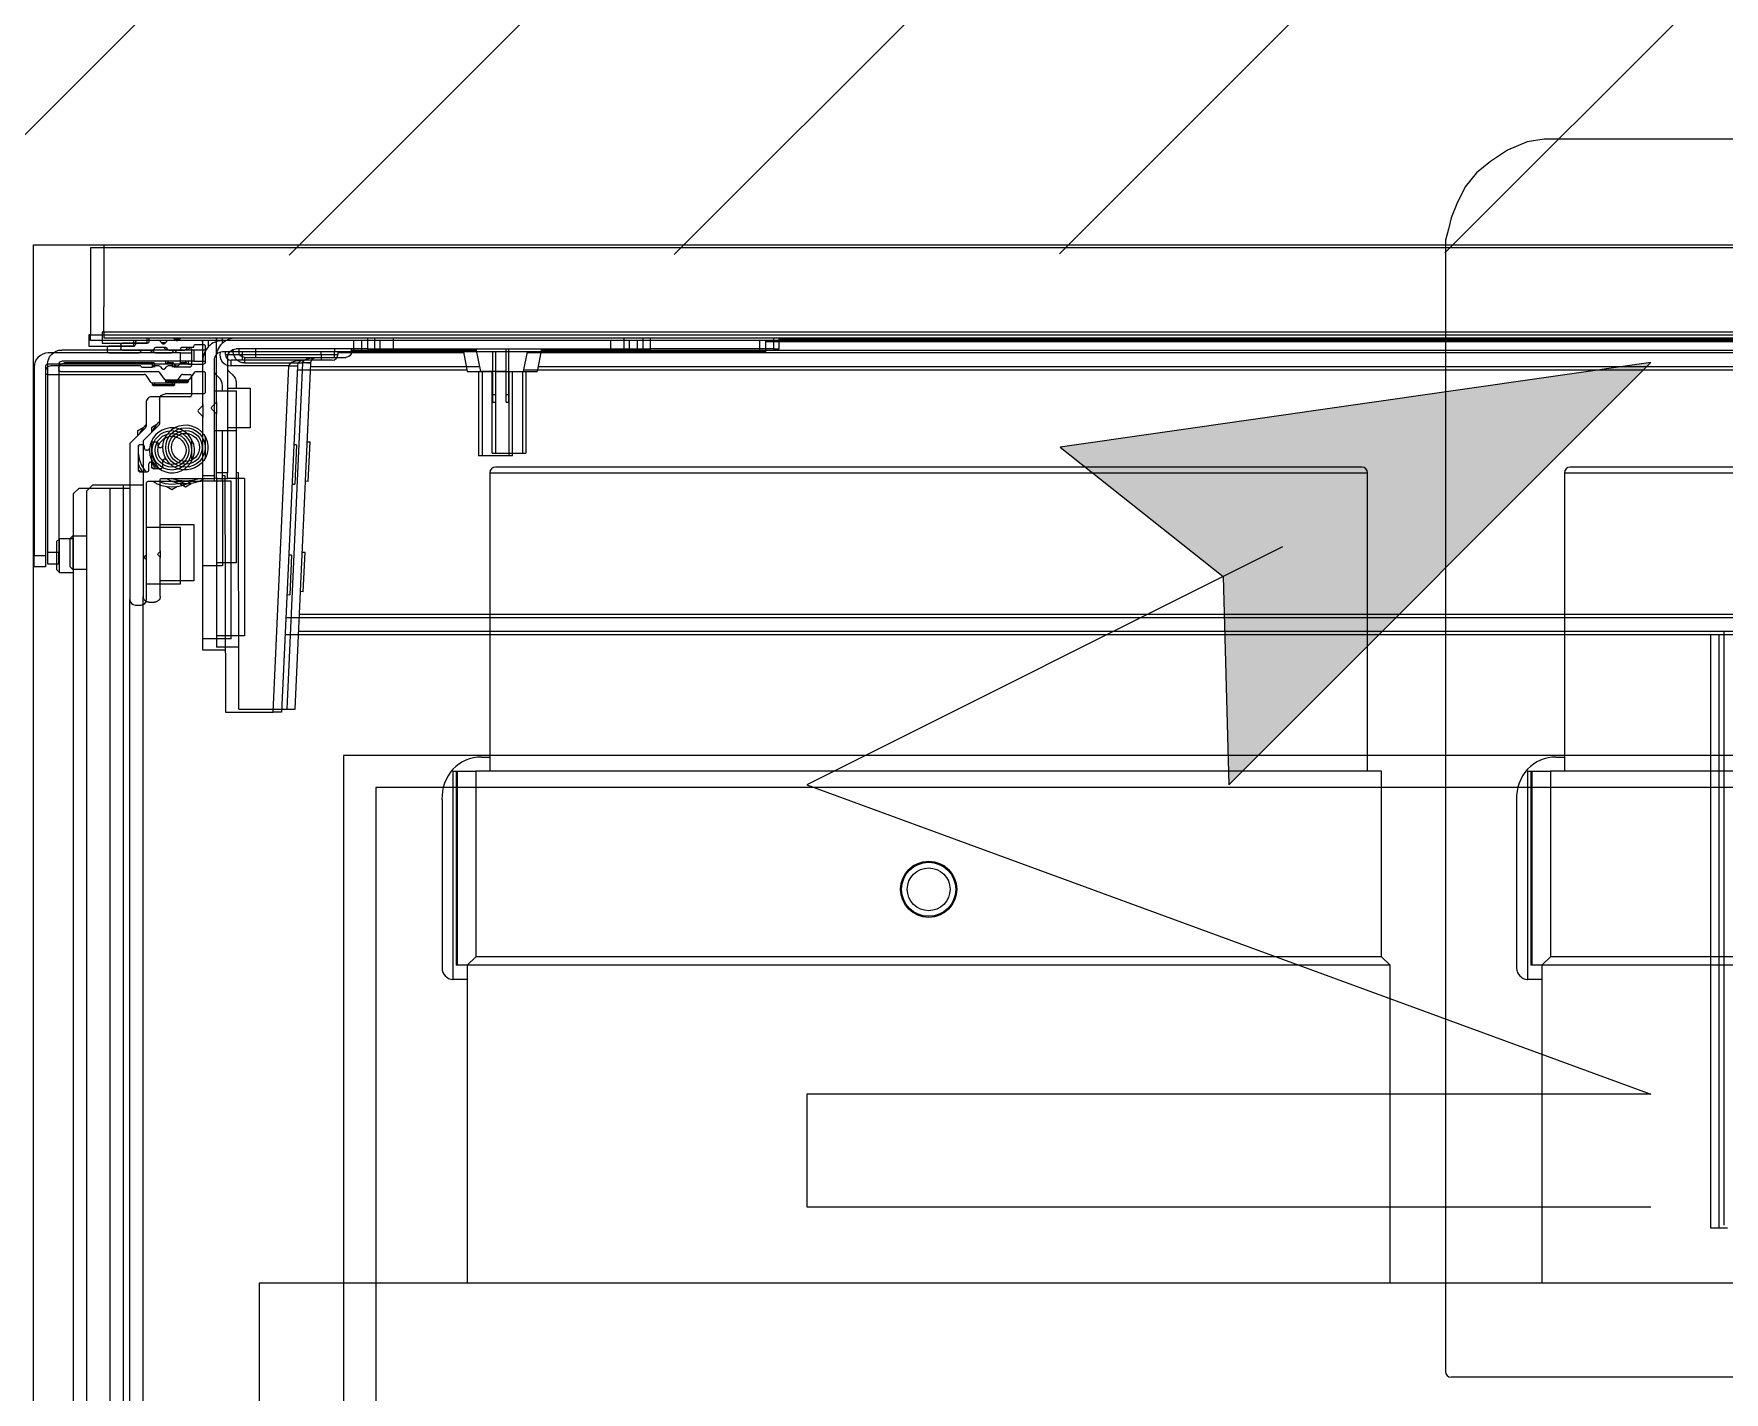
# Model space of a CAD drawing. Header units: centimetres. Extents: x 2666 to 9670, y 1889 to 5633.
# Drawn here: x 4541.97 to 4572.01, y 4711.07 to 4735.21 of the extents above; entities that cross this region are included whole.
import ezdxf

# ---------------------------------------------------------------- set-up
doc = ezdxf.new("R2010")
doc.units = ezdxf.units.CM
doc.header["$LTSCALE"] = 12.7
for name, color, linetype, lineweight in [('B aménagement intérieur', 7, 'Continuous', 5), ('B Faux plafonds-1', 7, 'Continuous', 5), ('B Général', 7, 'Continuous', 5), ('C ANNOTATIONS-prestations', 7, 'Continuous', 5), ('prlm-ELEC-CFO', 1, 'Continuous', 25)]:
    doc.layers.add(name, color=color, linetype=linetype, lineweight=lineweight)
doc.layers.add('MTI900_Alu', color=252, linetype='Continuous')
doc.layers.add('prlm-CHAUFF', color=4, linetype='Continuous')

# ---------------------------------------------------------------- blocks, each defined once
blk = doc.blocks.new('G 100_80')
at = {"layer": 'B Général', "color": 7, "linetype": 'Continuous', "lineweight": 5}
blk.add_line((48.52, 43.75), (48.52, -43.75), dxfattribs=at)
at = {"layer": 'B Général', "color": 7, "linetype": 'Continuous', "lineweight": 5, "flags": 128}
blk.add_lwpolyline([(9.5, -45), (9.5, 45), (48.52, 45), (48.52, -45)], close=True, dxfattribs=at)
at = {"layer": 'C ANNOTATIONS-prestations', "lineweight": 5}
for p, q in [((43.05, 44.75), (42.85, 44.75)), ((42.85, 44.75), (42.85, 44.55)), ((42.85, 44.55), (43.05, 44.55)), ((46.4, 44.75), (43.05, 44.75)), ((43.05, 44.55), (43.05, 44.75)), ((46.4, 44.55), (43.05, 44.55)), ((46.27, 44.52), (46.27, 42.791)), ((46.32, 44.55), (46.3, 44.55)), ((46.45, 42.15), (46.45, 44.5)), ((46.65, 42.15), (46.65, 44.5)), ((42.75, 44.3), (42.8, 44.35)), ((43.35, 44.3), (42.75, 44.3)), ((42.75, 44.05), (42.75, 44.3)), ((42.8, 44.35), (43.3, 44.35)), ((43.3, 44.35), (43.35, 44.3)), ((43.35, 44.3), (43.35, 44.05)), ((46.42, 42.855), (46.42, 44.45)), ((13.65, 44.05), (44.15, 44.05)), ((44.15, 44.05), (44.25, 43.95)), ((44.25, 43.4), (44.25, 43.95)), ((46.97, 43.78), (46.77, 43.78)), ((46.77, 43.78), (46.77, 42.98)), ((46.87, 43.75), (46.87, -43.75)), ((46.97, 43.75), (46.87, 43.75)), ((46.97, 43.75), (46.97, 43.78)), ((46.97, -43.75), (46.97, 43.75)), ((46.97, 43.75), (47.42, 43.75)), ((13.55, 43.4), (44.25, 43.4)), ((44.25, 43.05), (44.25, 43.4)), ((46.65, 43.42), (46.65, 42.885)), ((46.74, 43.45), (46.68, 43.45)), ((46.77, 42.98), (46.77, 43.42)), ((15.5, 43.05), (42.27, 43.05)), ((45.028, 43.05), (42.27, 43.05)), ((45.321, 42.769), (45.049, 43.041)), ((46.77, 42.98), (46.87, 42.98)), ((42.17, 42.95), (42.17, 42.85)), ((42.27, 42.75), (42.958, 42.75)), ((42.55, 42.15), (42.55, 42.75)), ((43.082, 42.75), (42.958, 42.75)), ((42.979, 42.759), (42.999, 42.779)), ((43.041, 42.779), (43.061, 42.759)), ((43.082, 42.75), (44.34, 42.75)), ((43.55, 42.75), (43.55, 42.15)), ((44.37, 42.72), (44.37, 41.78)), ((44.566, 42.9), (44.54, 42.854)), ((44.54, 42.74), (44.54, 42.87)), ((44.57, 42.9), (44.99, 42.9)), ((44.68, 42.71), (44.57, 42.71)), ((44.71, 42.657), (44.71, 42.68)), ((44.92, 42.76), (44.92, 42.729)), ((44.99, 42.79), (44.95, 42.79)), ((45.02, 42.87), (45.02, 42.82)), ((45.27, 42.906), (45.184, 42.906)), ((45.328, 42.806), (45.27, 42.906)), ((45.77, 42.76), (45.342, 42.76)), ((46.257, 42.766), (46.133, 42.679)), ((46.4, 42.653), (46.4, 42.827)), ((46.661, 42.651), (46.7, 42.69)), ((46.7, 42.826), (46.7, 42.654)), ((46.84, 42.95), (46.8, 42.95)), ((44.278, 42.4), (44.22, 42.3)), ((45.87, 41.98), (45.87, 42.66)), ((46.07, 42.63), (46.09, 42.65)), ((46.07, 42.27), (46.07, 42.63)), ((46.07, 42.607), (46.12, 42.607)), ((46.09, 42.25), (46.09, 42.65)), ((46.09, 42.65), (46.12, 42.65)), ((46.12, 42.654), (46.12, 42.246)), ((46.371, 42.471), (46.42, 42.521)), ((46.42, 42.379), (46.371, 42.429)), ((46.4, 42.65), (46.45, 42.65)), ((46.4, 42.607), (46.45, 42.607)), ((46.42, 42.521), (46.42, 42.625)), ((46.42, 42.28), (46.42, 42.379)), ((46.65, 42.595), (46.65, 42.31)), ((46.661, 42.618), (46.661, 42.651)), ((46.821, 42.471), (46.87, 42.521)), ((46.87, 42.379), (46.821, 42.429)), ((46.835, 42.414), (46.835, 42.486)), ((43.55, 42.15), (42.55, 42.15)), ((44.22, 42.3), (44.278, 42.2)), ((46.07, 42.293), (46.12, 42.293)), ((46.09, 42.25), (46.07, 42.27)), ((46.12, 42.25), (46.09, 42.25)), ((46.133, 42.221), (46.257, 42.134)), ((46.27, 42.109), (46.27, 41.98)), ((46.4, 42.293), (46.45, 42.293)), ((46.4, 42.252), (46.4, 41.98)), ((46.45, 42.25), (46.4, 42.25)), ((46.65, 42.15), (46.45, 42.15)), ((46.45, 42.15), (46.45, 41.95)), ((46.65, 41.95), (46.65, 42.15)), ((46.661, 42.25), (46.661, 42.287)), ((46.7, 42.21), (46.661, 42.25)), ((46.7, 42.251), (46.7, 42.15)), ((46.7, 42.15), (46.72, 42.15)), ((46.75, 42.12), (46.75, 41.98)), ((45.114, 41.95), (44.726, 41.95)), ((45.529, 41.759), (45.599, 41.829)), ((45.641, 41.829), (45.711, 41.759)), ((46.24, 41.95), (45.9, 41.95)), ((46.72, 41.95), (46.43, 41.95)), ((41.57, 41.75), (41.37, 41.75)), ((41.37, 41.354), (41.37, 41.75)), ((42.87, 41.75), (41.57, 41.75)), ((41.57, 41.25), (41.57, 41.75)), ((44.37, 41.75), (42.87, 41.75)), ((42.87, 41.4), (42.87, 41.75)), ((44.4, 41.75), (44.37, 41.75)), ((44.37, 41.75), (44.37, 41.55)), ((44.37, 41.4), (44.37, 41.55)), ((44.37, 41.55), (44.47, 41.55)), ((44.4, 41.75), (45.508, 41.75)), ((44.47, 41.55), (44.47, 41.75)), ((46.52, 41.55), (44.47, 41.55)), ((45.27, 41.15), (45.27, 41.55)), ((45.732, 41.75), (45.508, 41.75)), ((45.732, 41.75), (46.84, 41.75)), ((45.97, 41.55), (45.97, 41.15)), ((46.87, 41.65), (46.765, 41.65)), ((46.87, 41.75), (46.84, 41.75)), ((40.27, 41.351), (44.47, 41.36)), ((40.27, 41.351), (40.27, 40.5)), ((44.37, 41.25), (41.57, 41.25)), ((44.37, 41.4), (42.87, 41.4)), ((44.37, 41.25), (44.37, 41.4)), ((45.27, 41.4), (44.37, 41.4)), ((44.47, 41.36), (44.472, 41.4)), ((46.067, 41.4), (45.97, 41.4)), ((46.42, 41.25), (46.42, 40.221)), ((46.52, 41.25), (46.42, 41.25)), ((46.52, 41.25), (46.52, 41.05)), ((46.67, 41.35), (46.62, 41.35)), ((46.62, 41.05), (46.62, 41.35)), ((46.67, 39.067), (46.67, 41.4)), ((45.97, 41.15), (45.27, 41.15)), ((46.52, 41.05), (46.52, 39.65)), ((46.52, 41.05), (46.62, 41.05)), ((46.62, 41.05), (46.67, 41.05)), ((46.62, 39.65), (46.62, 41.05)), ((46.42, 40.221), (40.27, 40.5)), ((40.27, 40.5), (40.27, 40.35)), ((40.27, 40.35), (46.413, 40.071)), ((41.65, 2.775), (41.65, 40.287)), ((41.95, 2.775), (41.95, 40.274)), ((42.354, 40.205), (42.357, 40.255)), ((42.354, 40.205), (43.056, 40.173)), ((43.058, 40.223), (43.056, 40.173)), ((44.316, 40.116), (44.319, 40.166)), ((44.316, 40.116), (45.018, 40.084)), ((45.02, 40.134), (45.018, 40.084)), ((46.35, 37.066), (46.35, 40.074)), ((46.413, 40.071), (46.42, 40.221)), ((46.413, 40.071), (46.425, 40.07)), ((46.425, 40.22), (46.42, 40.221)), ((46.52, 39.65), (46.52, 39.45)), ((46.52, 39.65), (46.62, 39.65)), ((46.67, 39.65), (46.62, 39.65)), ((46.62, 39.35), (46.62, 39.65)), ((46.62, 39.35), (46.67, 39.35)), ((46.65, 39.35), (46.65, 37.126)), ((46.87, 39.067), (46.67, 39.067)), ((46.67, 39.067), (46.67, 38.932)), ((46.67, 38.932), (46.67, 38.6)), ((46.67, 38.932), (46.87, 38.932)), ((46.67, 38.6), (46.67, 34.5)), ((46.67, 38.6), (46.87, 38.6)), ((46.27, 37.05), (46.67, 37.13)), ((46.27, 36.6), (46.27, 37.05)), ((44.82, 36.85), (44.82, 36.25)), ((44.82, 36.85), (46.27, 36.85)), ((46.27, 36.789), (44.82, 36.789)), ((45.725, 36.6), (45.725, 36.55)), ((45.725, 36.6), (45.861, 36.6)), ((45.725, 36.55), (45.861, 36.55)), ((45.861, 36.6), (45.861, 36.55)), ((45.861, 36.6), (46.67, 36.6)), ((45.861, 36.55), (46.67, 36.55)), ((46.27, 36.55), (46.27, 36.05)), ((46.27, 36.311), (44.82, 36.311)), ((46.27, 36.25), (44.82, 36.25)), ((46.67, 35.97), (46.27, 36.05)), ((46.35, 2.6), (46.35, 36.034)), ((46.65, 35.974), (46.65, 2.5)), ((46.67, 34.5), (46.87, 34.5)), ((46.67, 34.5), (46.67, 34.168)), ((46.87, 34.168), (46.67, 34.168)), ((46.67, 34.168), (46.67, 34.033)), ((46.67, 31.85), (46.67, 34.033)), ((46.67, 34.033), (46.87, 34.033)), ((46.67, 31.85), (46.67, 31.75)), ((46.87, 31.85), (46.67, 31.85)), ((46.67, 31.75), (46.87, 31.75)), ((46.85, 31.75), (46.85, 2.433)), ((31.1, 14.95), (41.65, 14.95))]:
    blk.add_line(p, q, dxfattribs=at)
at = {"layer": 'C ANNOTATIONS-prestations'}
blk.add_line((48.52, 43.75), (47.42, 43.75), dxfattribs=at)
at = {"layer": 'C ANNOTATIONS-prestations', "lineweight": 5, "flags": 128}
for points in [[(46.27, 44.52, -0.198912), (46.279, 44.541, -0.198912), (46.3, 44.55)], [(46.32, 44.55, -0.198912), (46.391, 44.521, -0.198912), (46.42, 44.45)], [(46.4, 44.75, -0.198912), (46.577, 44.677, -0.198912), (46.65, 44.5)], [(46.4, 44.55, -0.198912), (46.435, 44.535, -0.198912), (46.45, 44.5)], [(46.65, 43.42, -0.198912), (46.659, 43.441, -0.198912), (46.68, 43.45)], [(46.74, 43.45, -0.198912), (46.761, 43.441, -0.198912), (46.77, 43.42)], [(42.17, 42.95, -0.198912), (42.199, 43.021, -0.198912), (42.27, 43.05)], [(45.028, 43.05, -0.098491), (45.039, 43.048, -0.098491), (45.049, 43.041)], [(46.8, 42.95, -0.198912), (46.779, 42.959, -0.198912), (46.77, 42.98)], [(42.27, 42.75, -0.198912), (42.199, 42.779, -0.198912), (42.17, 42.85)], [(42.979, 42.759, -0.098491), (42.969, 42.752, -0.098491), (42.958, 42.75)], [(42.999, 42.779, -0.198912), (43.02, 42.788, -0.198912), (43.041, 42.779)], [(43.082, 42.75, -0.098491), (43.071, 42.752, -0.098491), (43.061, 42.759)], [(44.34, 42.75, -0.198912), (44.361, 42.741, -0.198912), (44.37, 42.72)], [(44.948, 42.699, -0.366532), (45.318, 42.338, -0.366532), (45.023, 41.914, -0.366532), (44.556, 42.135, -0.366532), (44.697, 42.632)], [(44.54, 42.87, -0.198912), (44.549, 42.891, -0.198912), (44.57, 42.9)], [(44.54, 42.764, -0.104675), (44.761, 42.879, -0.104675), (45.009, 42.893)], [(44.54, 42.827, -0.02871), (44.603, 42.867, -0.02871), (44.67, 42.9)], [(44.57, 42.71, -0.198912), (44.549, 42.719, -0.198912), (44.54, 42.74)], [(44.68, 42.71, -0.198912), (44.701, 42.701, -0.198912), (44.71, 42.68)], [(44.697, 42.632, -0.082935), (44.817, 42.687, -0.082935), (44.948, 42.699)], [(44.92, 42.76, -0.198912), (44.929, 42.781, -0.198912), (44.95, 42.79)], [(44.948, 42.699, -0.189855), (44.928, 42.709, -0.189855), (44.92, 42.729)], [(44.99, 42.9, -0.198912), (45.011, 42.891, -0.198912), (45.02, 42.87)], [(45.02, 42.82, -0.198912), (45.011, 42.799, -0.198912), (44.99, 42.79)], [(45.207, 42.883, -0.041018), (45.298, 42.829, -0.041018), (45.379, 42.76)], [(45.342, 42.76, -0.098491), (45.331, 42.762, -0.098491), (45.321, 42.769)], [(45.77, 42.76, -0.198912), (45.841, 42.731, -0.198912), (45.87, 42.66)], [(46.12, 42.654, -0.120588), (46.123, 42.668, -0.120588), (46.133, 42.679)], [(46.27, 42.791, -0.120588), (46.267, 42.777, -0.120588), (46.257, 42.766)], [(46.4, 42.827, -0.155096), (46.406, 42.844, -0.155096), (46.42, 42.855)], [(46.675, 42.855, -0.17724), (46.657, 42.866, -0.17724), (46.65, 42.885)], [(46.675, 42.855, -0.17724), (46.693, 42.845, -0.17724), (46.7, 42.826)], [(46.84, 42.95, -0.198912), (46.861, 42.941, -0.198912), (46.87, 42.92)], [(44.37, 41.954, -0.14145), (44.27, 42.3, -0.14145), (44.37, 42.646)], [(44.37, 42.06, -0.103148), (44.32, 42.3, -0.103148), (44.37, 42.54)], [(44.71, 42.657, -0.122946), (44.706, 42.643, -0.122946), (44.697, 42.632)], [(46.371, 42.429, -0.198912), (46.362, 42.45, -0.198912), (46.371, 42.471)], [(46.42, 42.625, -0.155096), (46.406, 42.636, -0.155096), (46.4, 42.653)], [(46.661, 42.651, -0.013224), (46.655, 42.65, -0.013224), (46.65, 42.65)], [(46.65, 42.595, -0.17724), (46.657, 42.614, -0.17724), (46.675, 42.625)], [(46.7, 42.654, -0.17724), (46.693, 42.635, -0.17724), (46.675, 42.625)], [(46.821, 42.429, -0.198912), (46.812, 42.45, -0.198912), (46.821, 42.471)], [(46.133, 42.221, -0.120588), (46.123, 42.232, -0.120588), (46.12, 42.246)], [(46.257, 42.134, -0.120588), (46.267, 42.123, -0.120588), (46.27, 42.109)], [(46.4, 42.252, -0.155096), (46.406, 42.269, -0.155096), (46.42, 42.28)], [(46.675, 42.28, -0.17724), (46.657, 42.291, -0.17724), (46.65, 42.31)], [(46.65, 42.25, -0.013224), (46.655, 42.25, -0.013224), (46.661, 42.25)], [(46.675, 42.28, -0.17724), (46.693, 42.27, -0.17724), (46.7, 42.251)], [(46.72, 42.15, -0.198912), (46.741, 42.141, -0.198912), (46.75, 42.12)], [(44.4, 41.75, -0.198912), (44.379, 41.759, -0.198912), (44.37, 41.78)], [(45.599, 41.829, -0.198912), (45.62, 41.838, -0.198912), (45.641, 41.829)], [(45.9, 41.95, -0.198912), (45.879, 41.959, -0.198912), (45.87, 41.98)], [(46.27, 41.98, -0.198912), (46.261, 41.959, -0.198912), (46.24, 41.95)], [(46.43, 41.95, -0.198912), (46.409, 41.959, -0.198912), (46.4, 41.98)], [(46.75, 41.98, -0.198912), (46.741, 41.959, -0.198912), (46.72, 41.95)], [(46.87, 41.78, -0.198912), (46.861, 41.759, -0.198912), (46.84, 41.75)], [(45.529, 41.759, -0.098491), (45.519, 41.752, -0.098491), (45.508, 41.75)], [(45.732, 41.75, -0.098491), (45.721, 41.752, -0.098491), (45.711, 41.759)], [(46.22, 41.472, -0.109774), (46.151, 41.419, -0.109774), (46.067, 41.4)], [(46.22, 41.472, -0.028434), (46.259, 41.513, -0.028434), (46.302, 41.55)], [(46.52, 41.75, -0.198912), (46.767, 41.648, -0.198912), (46.87, 41.4)], [(46.52, 41.55, -0.198912), (46.626, 41.506, -0.198912), (46.67, 41.4)], [(46.42, 41.25, -0.227222), (46.495, 41.406, -0.227222), (46.663, 41.445)], [(46.52, 41.25, -0.198912), (46.549, 41.321, -0.198912), (46.62, 41.35)], [(46.425, 40.07, -0.193016), (46.492, 40.04, -0.193016), (46.52, 39.97)], [(46.62, 39.35, -0.198912), (46.549, 39.379, -0.198912), (46.52, 39.45)]]:
    blk.add_lwpolyline(points, format="xyb", dxfattribs=at)
at = {"layer": 'C ANNOTATIONS-prestations', "lineweight": 5}
for radius in [0.35, 0.3, 0.25]:
    blk.add_circle((44.92, 42.3), radius, dxfattribs=at)
for points, knots in [([(46.425, 40.07), (46.424, 40.07), (46.424, 40.071), (46.424, 40.072), (46.423, 40.074), (46.422, 40.083), (46.422, 40.103), (46.422, 40.13), (46.423, 40.182), (46.424, 40.218), (46.424, 40.219), (46.425, 40.22)], [0, 0, 0, 1, 2, 3, 4, 5, 6, 7, 8, 8, 9, 9, 9]), ([(46.425, 40.22), (46.425, 40.22), (46.437, 40.218), (46.454, 40.206), (46.467, 40.191), (46.48, 40.171), (46.491, 40.146), (46.501, 40.117), (46.513, 40.068), (46.52, 40.004), (46.52, 39.975), (46.52, 39.972), (46.52, 39.97)], [0, 0, 0, 1, 2, 3, 4, 5, 6, 7, 8, 9, 9, 10, 10, 10])]:
    blk.add_open_spline(points, degree=2, knots=knots, dxfattribs=at)
blk = doc.blocks.new('A n1.MTI900_Alu_390')
at = {"layer": 'MTI900_Alu', "color": 1, "linetype": 'Continuous'}
for p, q in [((4.34, -0.405), (4.34, -3.475)), ((4.405, -0.415), (4.405, -3.465)), ((4.305, -0.6), (4.305, -3.277)), ((1.465, -2.16), (1.48, -2.16)), ((1.48, -2.16), (1.48, -3.215)), ((1.48, -2.16), (1.495, -2.16)), ((1.495, -2.16), (1.495, -3.215)), ((4.0071, -3.6913), (4.035, -3.077)), ((4.05, -3.077), (4.0221, -3.692)), ((4.035, -3.077), (4.05, -3.077)), ((4.1351, -3.077), (4.05, -3.077)), ((4.136, -3.497), (4.1351, -3.077)), ((4.125, -3.207), (4.125, -3.487)), ((4.125, -3.207), (4.175, -3.207)), ((4.1353, -3.187), (4.175, -3.187)), ((4.175, -3.187), (4.175, -3.207)), ((4.175, -3.207), (4.175, -3.337)), ((4.0287, -3.215), (-0.1325, -3.215)), ((4.0274, -3.245), (-0.1325, -3.245)), ((4.295, -3.267), (4.285, -3.267)), ((4.0173, -3.3556), (4.0205, -3.2854)), ((4.0255, -3.2857), (4.0205, -3.2854)), ((4.275, -3.277), (4.275, -3.3458)), ((4.305, -3.5528), (4.305, -3.277)), ((4.215, -3.305), (4.215, -3.405)), ((4.275, -3.305), (4.215, -3.305)), ((4.43, -3.325), (4.405, -3.325)), ((4.43, -3.325), (4.43, -3.385)), ((4.435, -3.33), (4.43, -3.325)), ((4.435, -3.38), (4.435, -3.33)), ((4.0173, -3.3556), (4.0223, -3.3558)), ((4.14, -3.337), (4.175, -3.337)), ((4.14, -3.487), (4.14, -3.337)), ((4.175, -3.337), (4.175, -3.487)), ((4.275, -3.3458), (4.275, -3.3582)), ((4.275, -3.3582), (4.275, -3.484)), ((4.2759, -3.3479), (4.2779, -3.3499)), ((4.2779, -3.3541), (4.2759, -3.3561)), ((4.455, -3.355), (4.455, -3.335)), ((4.455, -3.335), (4.475, -3.335)), ((4.455, -3.69), (4.455, -3.355)), ((4.475, -3.355), (4.455, -3.355)), ((4.475, -3.335), (4.475, -3.355)), ((4.475, -3.69), (4.475, -3.355)), ((4.405, -3.385), (4.43, -3.385)), ((4.43, -3.385), (4.435, -3.38)), ((4.215, -3.405), (4.275, -3.405)), ((4.0084, -3.5518), (4.0116, -3.4816)), ((4.0166, -3.4819), (4.0116, -3.4816)), ((4.22, -3.4778), (4.23, -3.472)), ((4.23, -3.472), (4.24, -3.4778)), ((4.34, -3.475), (4.305, -3.475)), ((4.395, -3.475), (4.34, -3.475)), ((4.395, -3.475), (4.405, -3.465)), ((4.125, -3.487), (4.14, -3.487)), ((4.14, -3.4972), (4.136, -3.497)), ((4.14, -3.487), (4.155, -3.487)), ((4.14, -3.487), (4.14, -3.577)), ((4.155, -3.487), (4.175, -3.487)), ((4.155, -3.497), (4.155, -3.487)), ((4.155, -3.702), (4.155, -3.497)), ((4.175, -3.497), (4.155, -3.497)), ((4.175, -3.487), (4.175, -3.49)), ((4.175, -3.49), (4.175, -3.6008)), ((4.272, -3.487), (4.178, -3.487)), ((4.271, -3.507), (4.271, -3.518)), ((4.287, -3.504), (4.274, -3.504)), ((4.2854, -3.504), (4.29, -3.5066)), ((4.29, -3.549), (4.29, -3.507)), ((3.625, -3.532), (3.685, -3.532)), ((3.625, -3.532), (3.625, -3.682)), ((3.6311, -3.682), (3.6311, -3.532)), ((3.6789, -3.682), (3.6789, -3.532)), ((3.685, -3.682), (3.685, -3.532)), ((4.195, -3.5614), (4.195, -3.5226)), ((4.268, -3.521), (4.2657, -3.521)), ((4.2729, -3.542), (4.276, -3.542)), ((4.279, -3.545), (4.279, -3.549)), ((4.0084, -3.5518), (4.0134, -3.552)), ((4.2769, -3.5821), (4.3041, -3.5549)), ((4.282, -3.552), (4.287, -3.552)), ((4.2906, -3.5684), (4.2906, -3.577)), ((4.115, -3.577), (4.115, -3.647)), ((4.155, -3.577), (4.115, -3.577)), ((4.175, -3.6232), (4.175, -3.6008)), ((4.1759, -3.6029), (4.1829, -3.6099)), ((4.276, -3.627), (4.276, -3.5842)), ((4.2906, -3.577), (4.2806, -3.5828)), ((3.655, -3.6411), (3.655, -3.6275)), ((3.66, -3.6275), (3.655, -3.6275)), ((3.66, -3.6411), (3.66, -3.6275)), ((4.175, -3.6232), (4.175, -3.734)), ((4.1829, -3.6141), (4.1759, -3.6211)), ((3.655, -3.717), (3.655, -3.6411)), ((3.66, -3.6411), (3.655, -3.6411)), ((3.66, -3.717), (3.66, -3.6411)), ((4.115, -3.647), (4.155, -3.647)), ((4.14, -3.647), (4.14, -3.6567)), ((4.195, -3.674), (4.195, -3.64)), ((4.198, -3.637), (4.266, -3.637)), ((4.2221, -3.6633), (4.2134, -3.6757)), ((4.2654, -3.662), (4.2246, -3.662)), ((4.227, -3.657), (4.225, -3.659)), ((4.265, -3.659), (4.225, -3.659)), ((4.225, -3.659), (4.225, -3.662)), ((4.263, -3.657), (4.227, -3.657)), ((4.2293, -3.657), (4.2293, -3.662)), ((4.2607, -3.657), (4.2607, -3.662)), ((4.265, -3.659), (4.263, -3.657)), ((4.265, -3.662), (4.265, -3.659)), ((4.2766, -3.6757), (4.2679, -3.6633)), ((3.6044, -3.685), (-0.15, -3.685)), ((3.605, -3.682), (3.598, -3.717)), ((3.655, -3.682), (3.605, -3.682)), ((3.705, -3.682), (3.66, -3.682)), ((3.712, -3.717), (3.705, -3.682)), ((4.0074, -3.685), (3.7056, -3.685)), ((4.007, -3.6925), (4.0071, -3.6913)), ((4.0071, -3.6913), (4.0221, -3.692)), ((4.0221, -3.692), (4.022, -3.6925)), ((4.0221, -3.692), (4.125, -3.692)), ((4.125, -3.692), (4.125, -3.702)), ((4.195, -3.722), (4.195, -3.693)), ((4.195, -3.695), (4.215, -3.695)), ((4.2109, -3.677), (4.198, -3.677)), ((4.198, -3.69), (4.2252, -3.69)), ((4.215, -3.695), (4.45, -3.695)), ((4.215, -3.695), (4.215, -3.715)), ((4.225, -3.69), (4.225, -3.695)), ((4.228, -3.692), (4.2367, -3.692)), ((4.2293, -3.69), (4.2293, -3.695)), ((4.2429, -3.6871), (4.2388, -3.6911)), ((4.2512, -3.6911), (4.2471, -3.6871)), ((4.2533, -3.692), (4.2625, -3.692)), ((4.2607, -3.69), (4.2607, -3.695)), ((4.265, -3.695), (4.265, -3.69)), ((4.2827, -3.69), (4.2653, -3.69)), ((4.452, -3.677), (4.2791, -3.677)), ((4.2855, -3.692), (4.445, -3.692)), ((4.455, -3.682), (4.455, -3.68)), ((-0.16, -3.715), (3.5984, -3.715)), ((3.175, -3.717), (3.185, -3.717)), ((3.175, -3.737), (3.175, -3.717)), ((3.185, -3.717), (3.4033, -3.717)), ((3.185, -3.717), (3.185, -3.737)), ((3.4033, -3.737), (3.4033, -3.717)), ((3.4033, -3.717), (3.4168, -3.717)), ((3.4168, -3.717), (3.45, -3.717)), ((3.4168, -3.717), (3.4168, -3.737)), ((3.45, -3.717), (3.86, -3.717)), ((3.45, -3.717), (3.45, -3.737)), ((3.7116, -3.715), (3.935, -3.715)), ((3.86, -3.717), (3.8932, -3.717)), ((3.86, -3.717), (3.86, -3.737)), ((3.8932, -3.717), (3.9067, -3.717)), ((3.8932, -3.737), (3.8932, -3.717)), ((3.9067, -3.717), (4.14, -3.717)), ((3.9067, -3.717), (3.9067, -3.737)), ((3.935, -3.717), (3.935, -3.712)), ((3.965, -3.712), (3.935, -3.712)), ((3.945, -3.702), (3.965, -3.702)), ((3.965, -3.702), (4.105, -3.702)), ((3.965, -3.712), (3.965, -3.702)), ((3.965, -3.712), (3.965, -3.717)), ((4.105, -3.712), (3.965, -3.712)), ((4.105, -3.702), (4.125, -3.702)), ((4.105, -3.712), (4.105, -3.702)), ((4.105, -3.717), (4.105, -3.712)), ((4.135, -3.712), (4.105, -3.712)), ((4.135, -3.712), (4.135, -3.717)), ((4.215, -3.715), (4.195, -3.715)), ((4.198, -3.725), (4.212, -3.725)), ((4.215, -3.715), (4.45, -3.715)), ((4.215, -3.72), (4.2251, -3.72)), ((4.215, -3.722), (4.215, -3.72)), ((4.2249, -3.7161), (4.221, -3.72)), ((4.2287, -3.7161), (4.2249, -3.7161)), ((4.2595, -3.715), (4.231, -3.715)), ((4.2651, -3.7161), (4.2618, -3.7161)), ((4.269, -3.72), (4.2651, -3.7161)), ((4.2654, -3.72), (4.2826, -3.72)), ((4.342, -3.715), (4.2885, -3.715)), ((4.345, -3.724), (4.345, -3.718)), ((-4.375, -3.737), (4.375, -3.737)), ((4.375, -3.747), (-4.375, -3.747)), ((-0.1667, -3.735), (3.175, -3.735)), ((4.165, -3.7265), (4.165, -3.737)), ((4.175, -3.734), (4.175, -3.737)), ((4.2429, -3.7321), (4.2379, -3.737)), ((4.2486, -3.7335), (4.2414, -3.7335)), ((4.2521, -3.737), (4.2471, -3.7321)), ((4.295, -3.734), (4.295, -3.73)), ((4.298, -3.727), (4.342, -3.727)), ((4.378, -3.727), (4.298, -3.727)), ((4.298, -3.727), (4.298, -3.737)), ((4.375, -3.737), (4.375, -3.747)), ((4.375, -3.747), (4.378, -3.747)), ((4.375, -3.792), (4.375, -3.747)), ((4.378, -3.747), (4.378, -3.727)), ((4.375, -3.902), (4.375, -3.792)), ((-4.375, -3.902), (4.375, -3.902))]:
    blk.add_line(p, q, dxfattribs=at)
for radius in [0.035, 0.03, 0.025]:
    blk.add_circle((4.23, -3.542), radius, dxfattribs=at)
for centre, radius, start, end in [((4.285, -3.277), 0.01, 90, 180), ((4.295, -3.277), 0.01, 0, 90), ((4.278, -3.3458), 0.003, 180, 225), ((4.278, -3.3582), 0.003, 135, 180), ((4.2758, -3.352), 0.003, 315, 45), ((4.23, -3.542), 0.065, 57.7958, 122.2042), ((4.23, -3.542), 0.06, 66.4435, 113.5565), ((4.272, -3.484), 0.003, 270, 0), ((4.178, -3.49), 0.003, 90, 180), ((4.23, -3.542), 0.04, 33.9272, 355.9994), ((4.274, -3.507), 0.003, 90, 180), ((4.23, -3.542), 0.06, 0, 39.2965), ((4.23, -3.542), 0.065, 22.6199, 35.7758), ((4.287, -3.507), 0.003, 0, 90), ((4.2657, -3.518), 0.003, 213.9272, 270), ((4.23, -3.542), 0.04, 0, 33.9272), ((4.268, -3.518), 0.003, 270, 0), ((4.2729, -3.545), 0.003, 90, 175.9994), ((4.23, -3.542), 0.04, 355.9994, 0), ((4.276, -3.545), 0.003, 0, 90), ((4.23, -3.542), 0.06, 351.491, 0), ((4.23, -3.542), 0.065, 315.0475, 333.838), ((4.282, -3.549), 0.003, 180, 270), ((4.287, -3.549), 0.003, 270, 0), ((4.302, -3.5528), 0.003, 315, 0), ((4.178, -3.6008), 0.003, 180, 225), ((4.279, -3.5842), 0.003, 135, 180), ((4.178, -3.6232), 0.003, 135, 180), ((4.1808, -3.612), 0.003, 315, 45), ((4.266, -3.627), 0.01, 270, 0), ((4.16, -3.6567), 0.02, 180, 230.1159), ((4.198, -3.64), 0.003, 90, 180), ((4.2246, -3.665), 0.003, 90, 145.008), ((4.2654, -3.665), 0.003, 34.992, 90), ((3.997, -3.692), 0.01, 270, 357.3974), ((4.125, -3.712), 0.02, 347.588, 90), ((4.1151, -3.7104), 0.05, 37.0861, 50.1159), ((4.198, -3.674), 0.003, 180, 270), ((4.198, -3.693), 0.003, 90, 180), ((4.2109, -3.674), 0.003, 270, 325.008), ((4.2252, -3.693), 0.003, 19.4712, 90), ((4.2367, -3.689), 0.003, 270, 315), ((4.245, -3.6892), 0.003, 45, 135), ((4.2533, -3.689), 0.003, 225, 270), ((4.2653, -3.693), 0.003, 90, 160.5288), ((4.2791, -3.674), 0.003, 214.992, 270), ((4.2827, -3.693), 0.003, 19.4712, 90), ((4.445, -3.682), 0.01, 270, 0), ((4.45, -3.69), 0.025, 270, 0), ((4.45, -3.69), 0.005, 270, 0), ((4.452, -3.68), 0.003, 0, 90), ((3.945, -3.712), 0.01, 90, 180), ((4.125, -3.712), 0.01, 0, 90), ((4.14, -3.702), 0.035, 270, 0), ((4.14, -3.702), 0.015, 270, 0), ((4.198, -3.722), 0.003, 180, 270), ((4.212, -3.722), 0.003, 270, 0), ((4.215, -3.715), 0.01, 353.9388, 0), ((4.2251, -3.717), 0.003, 270, 350.4059), ((4.231, -3.718), 0.003, 90, 170.4059), ((4.2595, -3.718), 0.003, 9.5941, 90), ((4.2654, -3.717), 0.003, 189.5941, 270), ((4.275, -3.715), 0.01, 180, 186.0612), ((4.2826, -3.717), 0.003, 270, 350.4059), ((4.2885, -3.718), 0.003, 90, 170.4059), ((4.342, -3.718), 0.003, 0, 90), ((4.342, -3.724), 0.003, 270, 0), ((4.178, -3.734), 0.003, 180, 270), ((4.245, -3.7342), 0.003, 45, 135), ((4.292, -3.734), 0.003, 270, 0), ((4.298, -3.73), 0.003, 90, 180)]:
    blk.add_arc(centre, radius, start, end, dxfattribs=at)
for centre, major_axis, ratio, start_param, end_param in [((3.997, -3.692), (-0.025, 0), 0.4, 1.570796, 3.096169), ((4.022, -3.6931), (-0.015, 0.0007), 0.045361, -1.568734, 0)]:
    blk.add_ellipse(centre, major_axis=major_axis, ratio=ratio, start_param=start_param, end_param=end_param, dxfattribs=at)
blk = doc.blocks.new('xi.uta-yzen-g')
at = {"layer": 'prlm-CHAUFF', "ltscale": 50}
for p, q in [((-36.4, 35.02), (-20.8, 35.02)), ((-36.4, 35.02), (-36.4, 29.72)), ((-20.9, 35.12), (-36.3, 35.12)), ((-20.8, 29.72), (-20.8, 35.02)), ((-17.3, 35.02), (-1.7, 35.02)), ((-17.3, 35.02), (-17.3, 29.72)), ((-1.8, 35.12), (-17.2, 35.12)), ((-36.55, 29.97), (-36.4, 29.97)), ((-17.45, 29.97), (-17.3, 29.97)), ((-37.056, 29.72), (-36.65, 29.72)), ((-37.056, 29.72), (-37.056, 26.02)), ((-37, 29.72), (-37, 26.27)), ((-36.98, 29.72), (-36.98, 26.27)), ((-20.55, 29.72), (-36.65, 29.72)), ((-36.65, 29.72), (-36.65, 26.42)), ((-20.55, 26.42), (-20.55, 29.72)), ((-17.956, 29.72), (-17.55, 29.72)), ((-17.956, 29.72), (-17.956, 26.02)), ((-17.9, 29.72), (-17.9, 26.27)), ((-17.88, 29.72), (-17.88, 26.27)), ((-1.45, 29.72), (-17.55, 29.72)), ((-17.55, 29.72), (-17.55, 26.42)), ((-37.25, 29.216), (-37.25, 26.22)), ((-18.15, 29.216), (-18.15, 26.22)), ((-37, 28.42), (-36.98, 28.42)), ((-17.9, 28.42), (-17.88, 28.42)), ((-36.98, 28.07), (-37, 28.07)), ((-17.88, 28.07), (-17.9, 28.07)), ((-37, 27.693), (-36.98, 27.693)), ((-17.9, 27.693), (-17.88, 27.693)), ((-36.98, 27.343), (-37, 27.343)), ((-17.88, 27.343), (-17.9, 27.343)), ((-37, 27.293), (-36.98, 27.293)), ((-36.98, 27.193), (-37, 27.193)), ((-17.9, 27.293), (-17.88, 27.293)), ((-17.88, 27.193), (-17.9, 27.193)), ((-36.98, 26.27), (-37, 26.27)), ((-36.8, 26.27), (-36.98, 26.27)), ((-36.65, 26.42), (-36.8, 26.27)), ((-20.4, 26.27), (-36.8, 26.27)), ((-36.8, 26.27), (-36.8, 20.62)), ((-20.55, 26.42), (-36.65, 26.42)), ((-20.4, 26.27), (-20.55, 26.42)), ((-20.4, 20.62), (-20.4, 26.27)), ((-17.88, 26.27), (-17.9, 26.27)), ((-17.7, 26.27), (-17.88, 26.27)), ((-17.55, 26.42), (-17.7, 26.27)), ((-1.3, 26.27), (-17.7, 26.27)), ((-17.7, 26.27), (-17.7, 20.62)), ((-1.45, 26.42), (-17.55, 26.42)), ((-36.8, 26.02), (-37.05, 26.02)), ((-17.7, 26.02), (-17.95, 26.02))]:
    blk.add_line(p, q, dxfattribs=at)
for points in [[(-39, 30), (-39, 0), (0, 0), (0, 30)], [(-38.429, 29.429), (-38.429, 0.571), (-0.571, 0.571), (-0.571, 29.429)], [(-40.5, 20.62), (-40.5, 3.9), (40.5, 3.9), (40.5, 20.62)]]:
    blk.add_lwpolyline(points, close=True, dxfattribs=at)
for radius in [0.5, 0.48, 0.38]:
    blk.add_circle((-28.6, 27.62), radius, dxfattribs=at)
for centre, radius, start, end in [((-36.3, 35.02), 0.1, 90, 180), ((-20.9, 35.02), 0.1, 0, 90), ((-17.2, 35.02), 0.1, 90, 180), ((-36.475, 29.24), 0.776, 138.5248, 181.7675), ((-36.55, 29.27), 0.7, 90, 136.2731), ((-17.375, 29.24), 0.776, 138.5248, 181.7675), ((-17.45, 29.27), 0.7, 90, 136.2731), ((-37.05, 26.22), 0.2, 180, 268.3239), ((-17.95, 26.22), 0.2, 180, 268.3239), ((-37.05, 26.22), 0.2, 268.3239, 270), ((-17.95, 26.22), 0.2, 268.3239, 270)]:
    blk.add_arc(centre, radius, start, end, dxfattribs=at)
for centre, major_axis, ratio, start_param, end_param in [((-36.55, 28.959), (-0.45, 0), 0.974723, 5.983927, 6.283185), ((-17.45, 28.959), (-0.45, 0), 0.974723, 5.983927, 6.283185), ((-36.55, 28.603), (-0.45, 0), 0.974723, 5.983927, 6.283185), ((-35.75, 28.603), (-1.25, 0), 0.146694, 0, 0.179125), ((-17.45, 28.603), (-0.45, 0), 0.974723, 5.983927, 6.283185), ((-16.65, 28.603), (-1.25, 0), 0.146694, 0, 0.179125)]:
    blk.add_ellipse(centre, major_axis=major_axis, ratio=ratio, start_param=start_param, end_param=end_param, dxfattribs=at)
for points in [[(-36.982, 29.391), (-36.986, 29.379), (-36.989, 29.366), (-36.997, 29.324), (-37, 29.294), (-37, 29.265)], [(-17.882, 29.391), (-17.886, 29.379), (-17.889, 29.366), (-17.897, 29.324), (-17.9, 29.294), (-17.9, 29.265)]]:
    blk.add_open_spline(points, degree=3, knots=[0.8185803, 0.8185803, 0.8185803, 0.8185803, 0.875, 0.875, 1, 1, 1, 1], dxfattribs=at)
blk = doc.blocks.new('xi.UTA')
at = {"layer": 'prlm-ELEC-CFO', "lineweight": 5}
blk.add_hatch(color=0, dxfattribs=at).paths.add_polyline_path([(-3, 6), (-0.103, 3.699), (0, 0), (7.5, 7.5)])
at = {"layer": 'prlm-ELEC-CFO', "color": 0, "lineweight": 5, "flags": 128}
blk.add_lwpolyline([(-3, 6), (-0.103, 3.699), (0, 0), (7.5, 7.5)], close=True, dxfattribs=at)
at = {"layer": 'prlm-ELEC-CFO', "color": 0}
blk.add_lwpolyline([(0.955, 4.227), (-7.5, 0), (7.5, -5.5), (-7.5, -5.5), (-7.5, -7.5), (7.5, -7.5)], dxfattribs=at)
blk = doc.blocks.new('200_wc-2')
at = {"layer": 'B Général', "color": 7, "linetype": 'Continuous', "lineweight": 5}
for p, q in [((-24.9, 0.1), (24.9, 0.1)), ((25, -20.1), (25, 0))]:
    blk.add_line(p, q, dxfattribs=at)
at = {"layer": 'B Général', "color": 7, "linetype": 'Continuous', "lineweight": 5, "flags": 128}
blk.add_lwpolyline([(-25, -20.1), (-24.9, -20.6), (-24.75, -20.9), (-24.55, -21.2), (-24.3, -21.45), (-23.9, -21.7), (-23.4, -21.85), (-23.15, -21.9), (23.25, -21.9), (23.55, -21.85), (23.9, -21.7), (24.2, -21.5), (24.45, -21.3), (24.65, -21.05), (24.8, -20.75), (24.9, -20.5), (24.95, -20.3), (25, -20.1)], dxfattribs=at)
at = {"layer": 'B Général', "color": 7, "linetype": 'Continuous', "lineweight": 5}
blk.add_arc((24.9, 0), 0.1, 0, 90, dxfattribs=at)

msp = doc.modelspace()

# ---------------------------------------------------------------- hatches: boundary and pattern name
at = {"layer": 'B Faux plafonds-1', "linetype": 'Continuous', "lineweight": 5, "true_color": 0xaaaaaa}
h = msp.add_hatch(dxfattribs=at)
h.set_pattern_fill('F_P__SOFFITE', color=253, style=0, pattern_type=2)
h.set_pattern_definition([(45, (0, 0.2205), (-3.5277778, 3.3072917), [])])
h.paths.add_polyline_path([(4743.963, 5064.57), (4452.963, 5064.57), (4452.966, 4643.438), (4536.965, 4643.438), (4536.966, 4731.255), (4631.968, 4731.438), (4631.965, 4919.389), (4743.962, 4919.389)])

# ---------------------------------------------------------------- linework, layer by layer
at = {"layer": 'B Général', "color": 7, "linetype": 'Continuous', "lineweight": 5, "flags": 128}
msp.add_lwpolyline([(4568.803, 5509.224, 0.297246), (3485.099, 4673.447), (3485.04, 4673.28), (3420.821, 4459.345)], format="xyb", dxfattribs=at)

# ---------------------------------------------------------------- block references
at = {"layer": 'B aménagement intérieur', "color": 7, "rotation": 90}
msp.add_blockref('G 100_80', (4586.965, 4682.938), dxfattribs=at)
at = {"layer": 'B Général', "rotation": 180}
msp.add_blockref('200_wc-2', (4592.062, 4711.438), dxfattribs=at)
at = {"layer": 'prlm-CHAUFF', "xscale": 9.999999999999975, "yscale": 9.999999999999975, "zscale": 9.999999999999975, "rotation": 179.9998846602292}
msp.add_blockref('A n1.MTI900_Alu_390', (4586.725, 4692.386), dxfattribs=at)
at = {"layer": 'prlm-CHAUFF'}
msp.add_blockref('xi.uta-yzen-g', (4586.475, 4692.386), dxfattribs=at)
at = {"layer": 'prlm-ELEC-CFO'}
msp.add_blockref('xi.UTA', (4563.21, 4721.865), dxfattribs=at)

doc.saveas('drawing.dxf')
